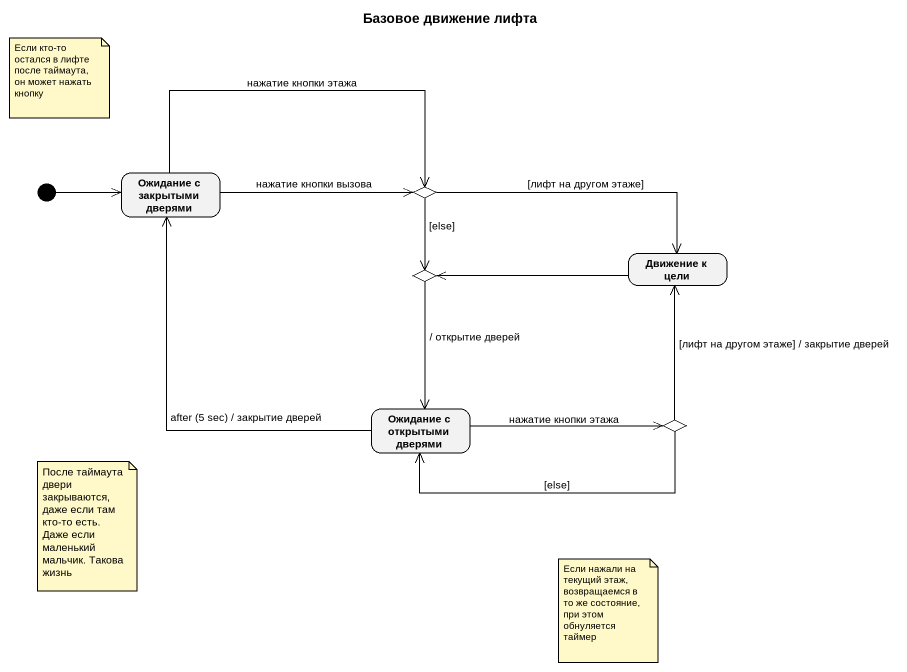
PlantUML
@startuml
title Базовое движение лифта
hide empty description
state "Ожидание с закрытыми дверями" as Ожидание_с_закрытыми_дверями
state choice1 <<choice>>
state choice2 <<choice>>
state "Движение к цели" as Движение_к_цели
state "Ожидание с открытыми дверями" as Ожидание_с_открытыми_дверями
state choice3 <<choice>>
[*] -right-> Ожидание_с_закрытыми_дверями
Ожидание_с_закрытыми_дверями -right-> choice1 : нажатие кнопки вызова
Ожидание_с_закрытыми_дверями -right-> choice1 : нажатие кнопки этажа
choice1 --> choice2 : [else]
choice1 -right-> Движение_к_цели : [лифт на другом этаже]
choice2 --> Ожидание_с_открытыми_дверями : / открытие дверей
Движение_к_цели -left-> choice2
Ожидание_с_открытыми_дверями -up-> Ожидание_с_закрытыми_дверями : after (5 sec) / закрытие дверей
Ожидание_с_открытыми_дверями -right-> choice3 : нажатие кнопки этажа
choice3 -up-> Движение_к_цели : [лифт на другом этаже] / закрытие дверей
choice3 -left-> Ожидание_с_открытыми_дверями : [else]
note as N1
  Если кто-то остался в лифте после таймаута, он может нажать кнопку
end note
note as N2
  После таймаута двери закрываются, даже если там кто-то есть. Даже если маленький мальчик. Такова жизнь
end note
note as N3
  Если нажали на текущий этаж, возвращаемся в то же состояние, при этом обнуляется таймер
end note
@enduml
